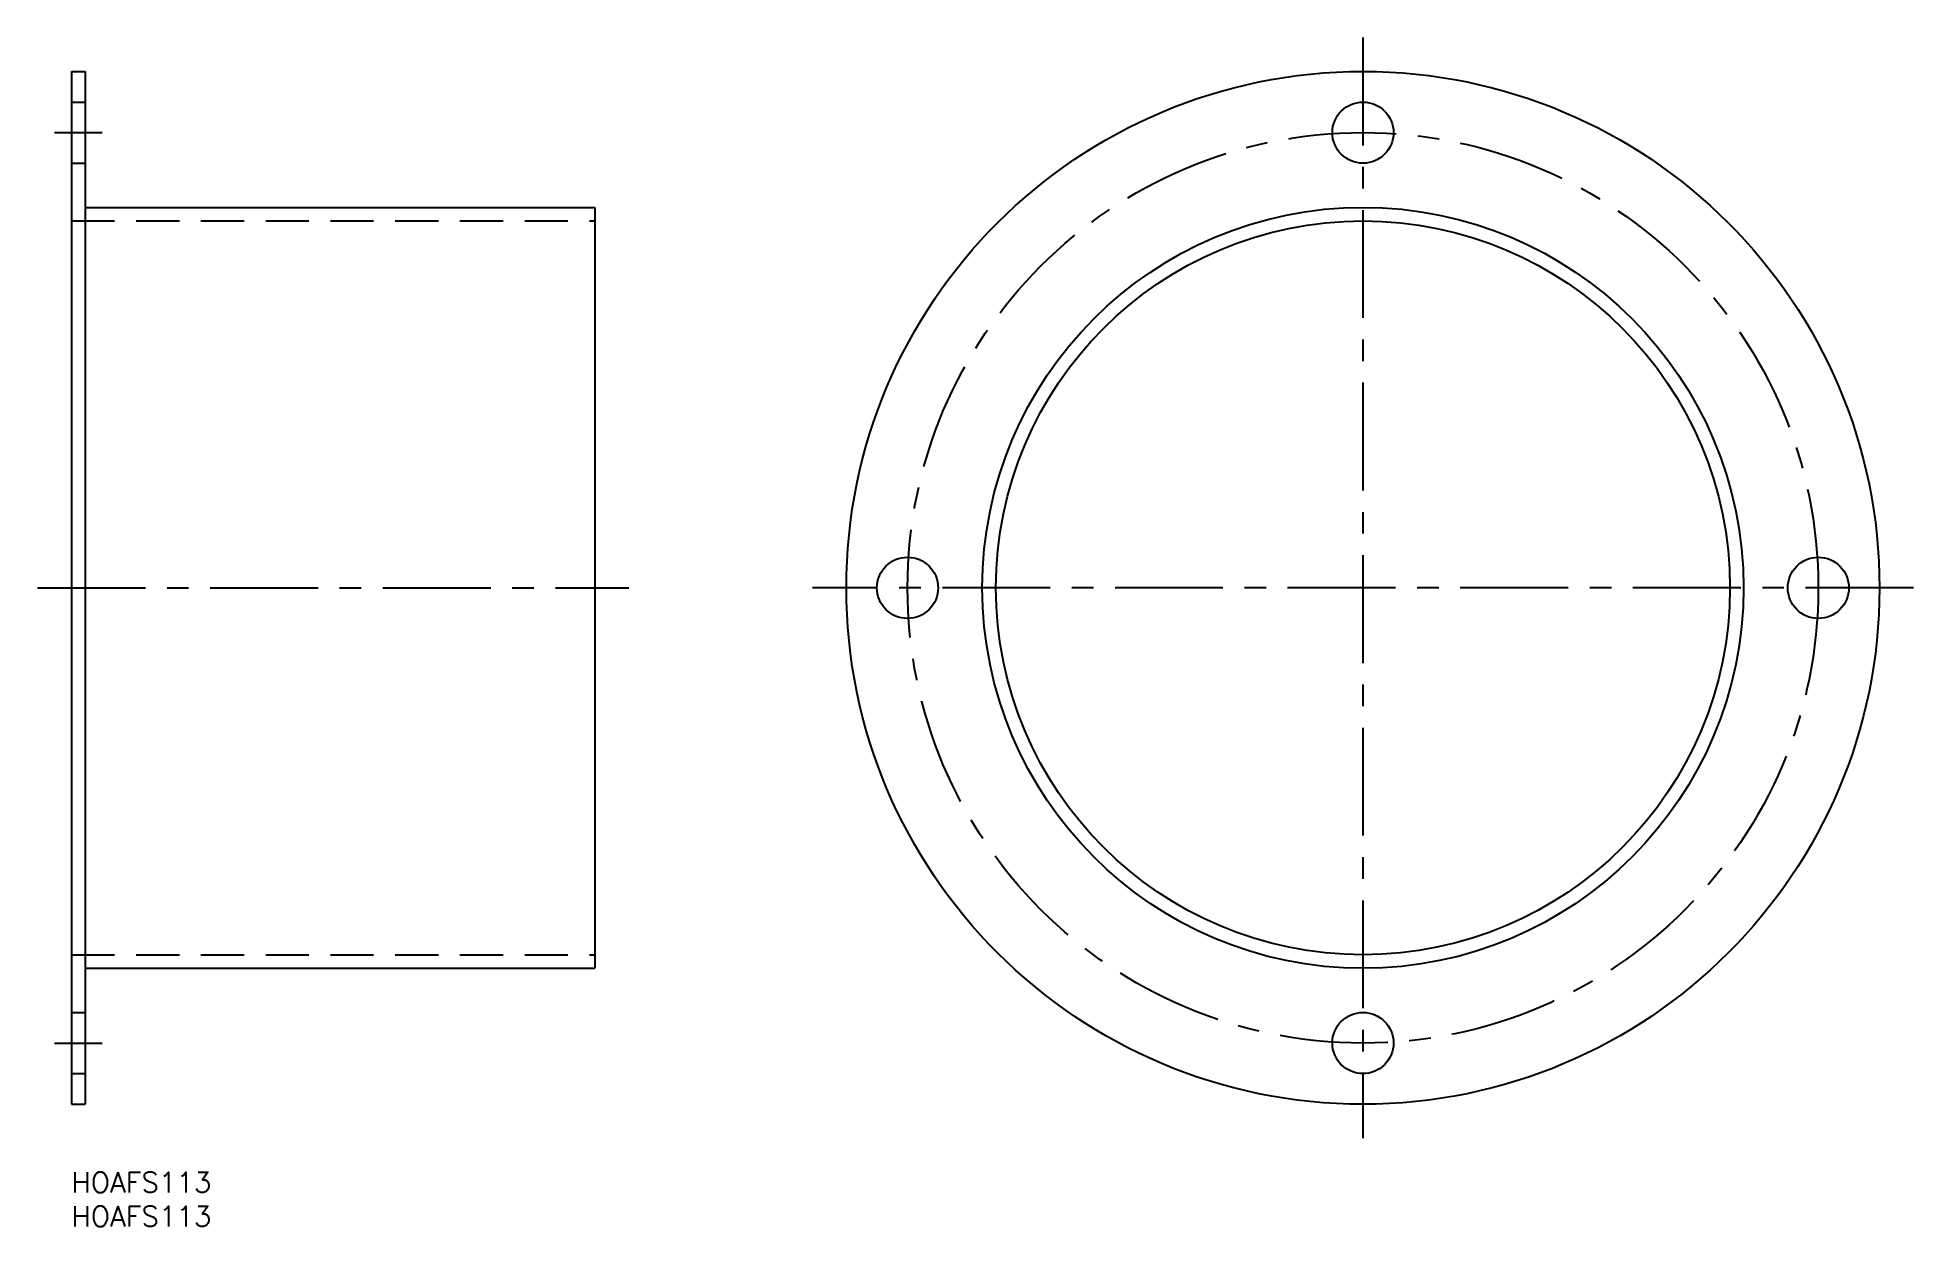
# Model space of a CAD drawing. Extents: x -5 to 271, y -8 to 167.
import ezdxf

# ---------------------------------------------------------------- set-up
doc = ezdxf.new("R2010")
doc.units = 0
doc.header["$LTSCALE"] = 0.5
doc.linetypes.add('CENTER', pattern=[50.8, 31.75, -6.35, 6.35, -6.35])
doc.linetypes.add('DASHED', pattern=[19.05, 12.7, -6.35])
for name, color, linetype in [('MSM_CENTER', 1, 'CENTER'), ('MSM_CONTINUOUS', 7, 'CONTINUOUS'), ('MSM_DASHED', 4, 'DASHED'), ('MSM_PART_NUMBER', 7, 'CONTINUOUS')]:
    doc.layers.add(name, color=color, linetype=linetype)
doc.styles.get("Standard").update_dxf_attribs({"font": 'txt.shx', "height": 3, "bigfont": 'bigfont.shx'})

# ---------------------------------------------------------------- blocks, each defined once
blk = doc.blocks.new('*U2')
at = {"layer": 'MSM_PART_NUMBER'}
blk.add_text('HOAFS113', height=3, dxfattribs=at).set_placement((0, -3))
blk = doc.blocks.new('*U3')
at = {"layer": 'MSM_PART_NUMBER'}
blk.add_text('HOAFS113', height=3, dxfattribs=at).set_placement((0, -8))

msp = doc.modelspace()

# ---------------------------------------------------------------- linework, layer by layer
at = {"layer": 'MSM_CENTER'}
for p, q in [((190, 167), (190, 5)), ((-2.5, 153), (4.5, 153)), ((-5, 86), (82, 86)), ((271, 86), (109, 86)), ((-2.5, 19), (4.5, 19))]:
    msp.add_line(p, q, dxfattribs=at)
msp.add_circle((190, 86), 67, dxfattribs=at)
at = {"layer": 'MSM_CONTINUOUS'}
for p, q in [((0, 162), (0, 10)), ((0, 162), (2, 162)), ((2, 162), (2, 10)), ((2, 142), (77, 142)), ((77, 142), (77, 30)), ((2, 30), (77, 30)), ((0, 10), (2, 10))]:
    msp.add_line(p, q, dxfattribs=at)
for centre, radius in [((190, 86), 76), ((190, 153), 4.5), ((190, 86), 56), ((190, 86), 54), ((123, 86), 4.5), ((257, 86), 4.5), ((190, 19), 4.5)]:
    msp.add_circle(centre, radius, dxfattribs=at)
at = {"layer": 'MSM_DASHED'}
for p, q in [((0, 157.5), (2, 157.5)), ((0, 148.5), (2, 148.5)), ((0, 140), (77, 140)), ((0, 32), (77, 32)), ((0, 23.5), (2, 23.5)), ((0, 14.5), (2, 14.5))]:
    msp.add_line(p, q, dxfattribs=at)

# ---------------------------------------------------------------- block references
at = {"layer": 'MSM_CONTINUOUS'}
for name in ['*U2', '*U3']:
    msp.add_blockref(name, (0, 0), dxfattribs=at)

doc.saveas('drawing.dxf')
